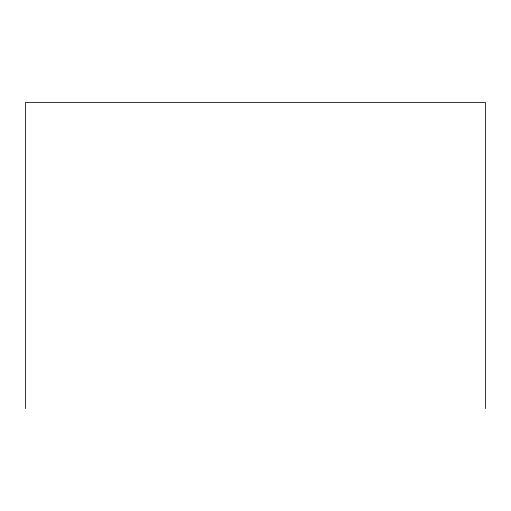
<?xml version="1.0" encoding="UTF-8"?>
<svg xmlns="http://www.w3.org/2000/svg" width="511" height="511" viewBox="0 0 511 511"><rect width="100%" height="100%" fill="white"/><g stroke="black" fill="none" stroke-linecap="round" stroke-linejoin="round"><path stroke-width="0.77" d="M485.45 408.615L485.45 102.385L25.55 102.385L25.55 408.615"/></g></svg>
